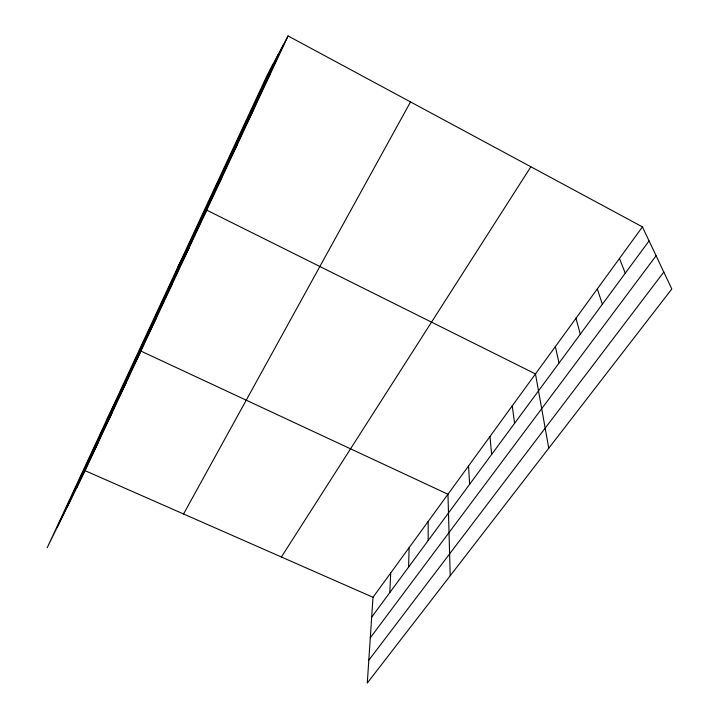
<?xml version="1.0" encoding="UTF-8"?>
<svg xmlns="http://www.w3.org/2000/svg" width="719" height="719" viewBox="0 0 719 719"><rect width="100%" height="100%" fill="white"/><g stroke="black" fill="none" stroke-linecap="round" stroke-linejoin="round"><path stroke-width="1.08" d="M408.617 567.039L409.093 547.68M389.806 592.546L390.723 572.944M642.435 226.88L373.008 597.291L367.283 683.05L671.807 288.993L642.435 226.88L288.085 35.95L267.333 74.875L47.193 547.716L85.094 470.684L288.085 35.95M57.34 527.09L273.031 64.198M67.244 506.958L278.487 53.952M76.367 488.417L283.43 44.686M89.686 459.872L98.242 442.518M103.545 430.178L111.912 413.236M106.295 420.777L140.933 351.088L447.964 494.241L450.211 575.73M117.979 399.252L126.131 382.787M148.698 333.409L156.356 318.068M165.073 298.322L172.434 283.628M182.186 261.653L189.214 247.687M177.35 268.16L206.748 210.146L535.475 373.925L548.768 448.207M215.466 190.337L221.794 177.917M231.455 156.077L237.423 144.456M248.082 120.433L253.654 109.701M265.392 83.332L270.524 73.554M183.561 513.986L410.513 101.918M281.39 557L530.865 166.763M371.687 617.127L649.068 240.919M370.303 637.798L656.088 255.766M368.811 660.186L663.799 272.07M85.094 470.684L373.008 597.291M619.454 258.472L625.269 273.202M597.309 288.912L602.36 304.281M575.964 318.265L580.287 334.209M555.365 346.585L559.023 363.05M512.252 405.858L514.579 423.329M489.963 436.505L491.634 454.444M468.545 465.939L469.624 484.3M428.156 521.473L428.164 540.535"/></g></svg>
